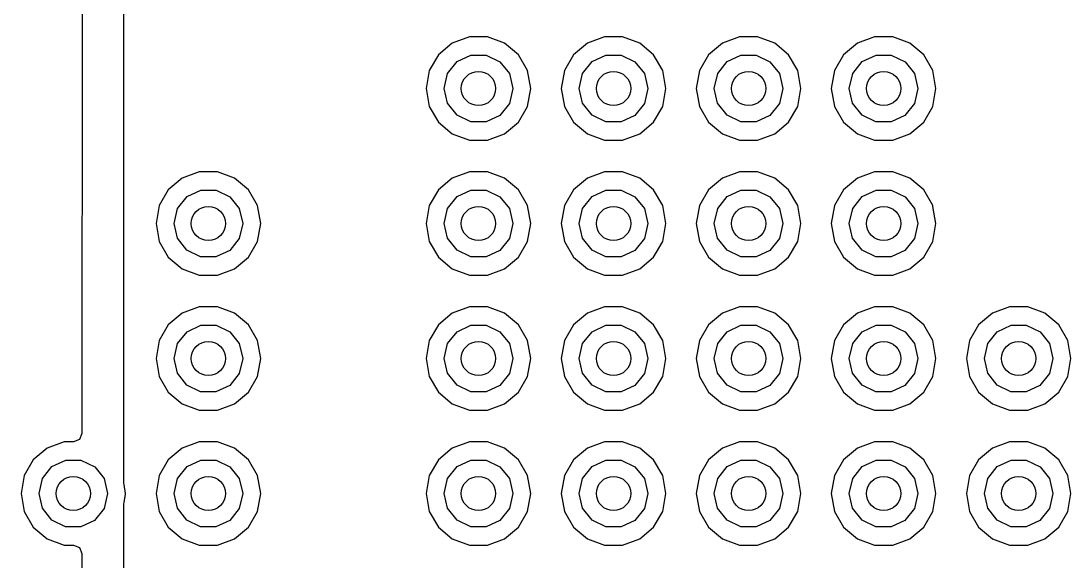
# Model space of a CAD drawing. Extents: x 2.01 to 4.77, y -4.11 to -1.35.
# Drawn here: x 3.3795 to 3.6244, y -2.5374 to -2.4114 of the extents above; entities that cross this region are included whole.
import ezdxf

# ---------------------------------------------------------------- set-up
doc = ezdxf.new("R2010")
doc.units = 0
doc.header["$MEASUREMENT"] = 0
doc.layers.add('BLACK', color=7, linetype='CONTINUOUS')

msp = doc.modelspace()

# ---------------------------------------------------------------- linework, layer by layer
at = {"layer": 'BLACK', "linetype": 'CONTINUOUS'}
for p, q in [((3.40354, -2.51925), (3.40354, -2.14173)), ((3.39379, -2.187), (3.39375, -2.50767)), ((3.48012, -2.4166), (3.47687, -2.41932)), ((3.4841, -2.41515), (3.48012, -2.4166)), ((3.48834, -2.41515), (3.4841, -2.41515)), ((3.49232, -2.4166), (3.48834, -2.41515)), ((3.49557, -2.41932), (3.49232, -2.4166)), ((3.51161, -2.4166), (3.50837, -2.41932)), ((3.5156, -2.41515), (3.51161, -2.4166)), ((3.51984, -2.41515), (3.5156, -2.41515)), ((3.52382, -2.4166), (3.51984, -2.41515)), ((3.52707, -2.41932), (3.52382, -2.4166)), ((3.54311, -2.4166), (3.53986, -2.41932)), ((3.54709, -2.41515), (3.54311, -2.4166)), ((3.55133, -2.41515), (3.54709, -2.41515)), ((3.55532, -2.4166), (3.55133, -2.41515)), ((3.55856, -2.41932), (3.55532, -2.4166)), ((3.57461, -2.4166), (3.57136, -2.41932)), ((3.57859, -2.41515), (3.57461, -2.4166)), ((3.58283, -2.41515), (3.57859, -2.41515)), ((3.58681, -2.4166), (3.58283, -2.41515)), ((3.59006, -2.41932), (3.58681, -2.4166)), ((3.47687, -2.41932), (3.47475, -2.42299)), ((3.48124, -2.4209), (3.48445, -2.41936)), ((3.48445, -2.41936), (3.48801, -2.41937)), ((3.48801, -2.41937), (3.49121, -2.42091)), ((3.49769, -2.42299), (3.49557, -2.41932)), ((3.50837, -2.41932), (3.50625, -2.42299)), ((3.51274, -2.4209), (3.51594, -2.41936)), ((3.51594, -2.41936), (3.5195, -2.41937)), ((3.5195, -2.41937), (3.52271, -2.42091)), ((3.52919, -2.42299), (3.52707, -2.41932)), ((3.53986, -2.41932), (3.53774, -2.42299)), ((3.54423, -2.4209), (3.54744, -2.41936)), ((3.54744, -2.41936), (3.551, -2.41937)), ((3.551, -2.41937), (3.5542, -2.42091)), ((3.56068, -2.42299), (3.55856, -2.41932)), ((3.57136, -2.41932), (3.56924, -2.42299)), ((3.57573, -2.4209), (3.57894, -2.41936)), ((3.57894, -2.41936), (3.58249, -2.41937)), ((3.58249, -2.41937), (3.5857, -2.42091)), ((3.59218, -2.42299), (3.59006, -2.41932)), ((3.47902, -2.42368), (3.48124, -2.4209)), ((3.49121, -2.42091), (3.49343, -2.4237)), ((3.51051, -2.42368), (3.51274, -2.4209)), ((3.52271, -2.42091), (3.52493, -2.4237)), ((3.54201, -2.42368), (3.54423, -2.4209)), ((3.5542, -2.42091), (3.55642, -2.4237)), ((3.57351, -2.42368), (3.57573, -2.4209)), ((3.5857, -2.42091), (3.58792, -2.4237)), ((3.47475, -2.42299), (3.47402, -2.42717)), ((3.47822, -2.42715), (3.47902, -2.42368)), ((3.49343, -2.4237), (3.49422, -2.42717)), ((3.49843, -2.42717), (3.49769, -2.42299)), ((3.50625, -2.42299), (3.50551, -2.42717)), ((3.50972, -2.42715), (3.51051, -2.42368)), ((3.52493, -2.4237), (3.52572, -2.42717)), ((3.52992, -2.42717), (3.52919, -2.42299)), ((3.53774, -2.42299), (3.53701, -2.42717)), ((3.54121, -2.42715), (3.54201, -2.42368)), ((3.55642, -2.4237), (3.55721, -2.42717)), ((3.56142, -2.42717), (3.56068, -2.42299)), ((3.56924, -2.42299), (3.5685, -2.42717)), ((3.57271, -2.42715), (3.57351, -2.42368)), ((3.58792, -2.4237), (3.58871, -2.42717)), ((3.59291, -2.42717), (3.59218, -2.42299)), ((3.47402, -2.42717), (3.47475, -2.43134)), ((3.47901, -2.43062), (3.47822, -2.42715)), ((3.49422, -2.42719), (3.49342, -2.43066)), ((3.49422, -2.42717), (3.49422, -2.42719)), ((3.49769, -2.43134), (3.49843, -2.42717)), ((3.50551, -2.42717), (3.50625, -2.43134)), ((3.5105, -2.43062), (3.50972, -2.42715)), ((3.52572, -2.42719), (3.52491, -2.43066)), ((3.52572, -2.42717), (3.52572, -2.42719)), ((3.52919, -2.43134), (3.52992, -2.42717)), ((3.53701, -2.42717), (3.53774, -2.43134)), ((3.542, -2.43062), (3.54121, -2.42715)), ((3.55721, -2.42719), (3.55641, -2.43066)), ((3.55721, -2.42717), (3.55721, -2.42719)), ((3.56068, -2.43134), (3.56142, -2.42717)), ((3.5685, -2.42717), (3.56924, -2.43134)), ((3.57349, -2.43062), (3.57271, -2.42715)), ((3.58871, -2.42719), (3.58791, -2.43066)), ((3.58871, -2.42717), (3.58871, -2.42719)), ((3.59218, -2.43134), (3.59291, -2.42717)), ((3.47475, -2.43134), (3.47687, -2.43501)), ((3.48122, -2.43341), (3.47901, -2.43062)), ((3.49342, -2.43066), (3.49119, -2.43343)), ((3.49557, -2.43501), (3.49769, -2.43134)), ((3.50625, -2.43134), (3.50837, -2.43501)), ((3.51271, -2.43341), (3.5105, -2.43062)), ((3.52491, -2.43066), (3.52269, -2.43343)), ((3.52707, -2.43501), (3.52919, -2.43134)), ((3.53774, -2.43134), (3.53986, -2.43501)), ((3.54421, -2.43341), (3.542, -2.43062)), ((3.55641, -2.43066), (3.55418, -2.43343)), ((3.55856, -2.43501), (3.56068, -2.43134)), ((3.56924, -2.43134), (3.57136, -2.43501)), ((3.57571, -2.43341), (3.57349, -2.43062)), ((3.58791, -2.43066), (3.58568, -2.43343)), ((3.59006, -2.43501), (3.59218, -2.43134)), ((3.48442, -2.43496), (3.48122, -2.43341)), ((3.49119, -2.43343), (3.48798, -2.43497)), ((3.51592, -2.43496), (3.51271, -2.43341)), ((3.52269, -2.43343), (3.51948, -2.43497)), ((3.54741, -2.43496), (3.54421, -2.43341)), ((3.55418, -2.43343), (3.55097, -2.43497)), ((3.57891, -2.43496), (3.57571, -2.43341)), ((3.58568, -2.43343), (3.58247, -2.43497)), ((3.47687, -2.43501), (3.48012, -2.43774)), ((3.48798, -2.43497), (3.48442, -2.43496)), ((3.49232, -2.43774), (3.49557, -2.43501)), ((3.50837, -2.43501), (3.51161, -2.43774)), ((3.51948, -2.43497), (3.51592, -2.43496)), ((3.52382, -2.43774), (3.52707, -2.43501)), ((3.53986, -2.43501), (3.54311, -2.43774)), ((3.55097, -2.43497), (3.54741, -2.43496)), ((3.55532, -2.43774), (3.55856, -2.43501)), ((3.57136, -2.43501), (3.57461, -2.43774)), ((3.58247, -2.43497), (3.57891, -2.43496)), ((3.58681, -2.43774), (3.59006, -2.43501)), ((3.48012, -2.43774), (3.4841, -2.43919)), ((3.48834, -2.43919), (3.49232, -2.43774)), ((3.51161, -2.43774), (3.5156, -2.43919)), ((3.51984, -2.43919), (3.52382, -2.43774)), ((3.54311, -2.43774), (3.54709, -2.43919)), ((3.55133, -2.43919), (3.55532, -2.43774)), ((3.57461, -2.43774), (3.57859, -2.43919)), ((3.58283, -2.43919), (3.58681, -2.43774)), ((3.4841, -2.43919), (3.48834, -2.43919)), ((3.5156, -2.43919), (3.51984, -2.43919)), ((3.54709, -2.43919), (3.55133, -2.43919)), ((3.57859, -2.43919), (3.58283, -2.43919)), ((3.41713, -2.44809), (3.41388, -2.45082)), ((3.42111, -2.44664), (3.41713, -2.44809)), ((3.42535, -2.44664), (3.42111, -2.44664)), ((3.42933, -2.44809), (3.42535, -2.44664)), ((3.43258, -2.45082), (3.42933, -2.44809)), ((3.48012, -2.44809), (3.47687, -2.45082)), ((3.4841, -2.44664), (3.48012, -2.44809)), ((3.48834, -2.44664), (3.4841, -2.44664)), ((3.49232, -2.44809), (3.48834, -2.44664)), ((3.49557, -2.45082), (3.49232, -2.44809)), ((3.51161, -2.44809), (3.50837, -2.45082)), ((3.5156, -2.44664), (3.51161, -2.44809)), ((3.51984, -2.44664), (3.5156, -2.44664)), ((3.52382, -2.44809), (3.51984, -2.44664)), ((3.52707, -2.45082), (3.52382, -2.44809)), ((3.54311, -2.44809), (3.53986, -2.45082)), ((3.54709, -2.44664), (3.54311, -2.44809)), ((3.55133, -2.44664), (3.54709, -2.44664)), ((3.55532, -2.44809), (3.55133, -2.44664)), ((3.55856, -2.45082), (3.55532, -2.44809)), ((3.57461, -2.44809), (3.57136, -2.45082)), ((3.57859, -2.44664), (3.57461, -2.44809)), ((3.58283, -2.44664), (3.57859, -2.44664)), ((3.58681, -2.44809), (3.58283, -2.44664)), ((3.59006, -2.45082), (3.58681, -2.44809)), ((3.41388, -2.45082), (3.41176, -2.45449)), ((3.41825, -2.4524), (3.42146, -2.45086)), ((3.42146, -2.45086), (3.42501, -2.45086)), ((3.42501, -2.45086), (3.42822, -2.45241)), ((3.4347, -2.45449), (3.43258, -2.45082)), ((3.47687, -2.45082), (3.47475, -2.45449)), ((3.48124, -2.4524), (3.48445, -2.45086)), ((3.48445, -2.45086), (3.48801, -2.45086)), ((3.48801, -2.45086), (3.49121, -2.45241)), ((3.49769, -2.45449), (3.49557, -2.45082)), ((3.50837, -2.45082), (3.50625, -2.45449)), ((3.51274, -2.4524), (3.51594, -2.45086)), ((3.51594, -2.45086), (3.5195, -2.45086)), ((3.5195, -2.45086), (3.52271, -2.45241)), ((3.52919, -2.45449), (3.52707, -2.45082)), ((3.53986, -2.45082), (3.53774, -2.45449)), ((3.54423, -2.4524), (3.54744, -2.45086)), ((3.54744, -2.45086), (3.551, -2.45086)), ((3.551, -2.45086), (3.5542, -2.45241)), ((3.56068, -2.45449), (3.55856, -2.45082)), ((3.57136, -2.45082), (3.56924, -2.45449)), ((3.57573, -2.4524), (3.57894, -2.45086)), ((3.57894, -2.45086), (3.58249, -2.45086)), ((3.58249, -2.45086), (3.5857, -2.45241)), ((3.59218, -2.45449), (3.59006, -2.45082)), ((3.41603, -2.45518), (3.41825, -2.4524)), ((3.42822, -2.45241), (3.43044, -2.45519)), ((3.47902, -2.45518), (3.48124, -2.4524)), ((3.49121, -2.45241), (3.49343, -2.45519)), ((3.51051, -2.45518), (3.51274, -2.4524)), ((3.52271, -2.45241), (3.52493, -2.45519)), ((3.54201, -2.45518), (3.54423, -2.4524)), ((3.5542, -2.45241), (3.55642, -2.45519)), ((3.57351, -2.45518), (3.57573, -2.4524)), ((3.5857, -2.45241), (3.58792, -2.45519)), ((3.41176, -2.45449), (3.41102, -2.45866)), ((3.41523, -2.45865), (3.41603, -2.45518)), ((3.43044, -2.45519), (3.43123, -2.45866)), ((3.43543, -2.45866), (3.4347, -2.45449)), ((3.47475, -2.45449), (3.47402, -2.45866)), ((3.47822, -2.45865), (3.47902, -2.45518)), ((3.49343, -2.45519), (3.49422, -2.45866)), ((3.49843, -2.45866), (3.49769, -2.45449)), ((3.50625, -2.45449), (3.50551, -2.45866)), ((3.50972, -2.45865), (3.51051, -2.45518)), ((3.52493, -2.45519), (3.52572, -2.45866)), ((3.52992, -2.45866), (3.52919, -2.45449)), ((3.53774, -2.45449), (3.53701, -2.45866)), ((3.54121, -2.45865), (3.54201, -2.45518)), ((3.55642, -2.45519), (3.55721, -2.45866)), ((3.56142, -2.45866), (3.56068, -2.45449)), ((3.56924, -2.45449), (3.5685, -2.45866)), ((3.57271, -2.45865), (3.57351, -2.45518)), ((3.58792, -2.45519), (3.58871, -2.45866)), ((3.59222, -2.45472), (3.59218, -2.45449)), ((3.59291, -2.45866), (3.59222, -2.45472)), ((3.41102, -2.45866), (3.41176, -2.46284)), ((3.41601, -2.46212), (3.41523, -2.45865)), ((3.43123, -2.45869), (3.43042, -2.46216)), ((3.43123, -2.45866), (3.43123, -2.45869)), ((3.4347, -2.46284), (3.43543, -2.45866)), ((3.47402, -2.45866), (3.47475, -2.46284)), ((3.47901, -2.46212), (3.47822, -2.45865)), ((3.49422, -2.45869), (3.49342, -2.46216)), ((3.49422, -2.45866), (3.49422, -2.45869)), ((3.49769, -2.46284), (3.49843, -2.45866)), ((3.50551, -2.45866), (3.50625, -2.46284)), ((3.5105, -2.46212), (3.50972, -2.45865)), ((3.52572, -2.45869), (3.52491, -2.46216)), ((3.52572, -2.45866), (3.52572, -2.45869)), ((3.52919, -2.46284), (3.52992, -2.45866)), ((3.53701, -2.45866), (3.53774, -2.46284)), ((3.542, -2.46212), (3.54121, -2.45865)), ((3.55721, -2.45869), (3.55641, -2.46216)), ((3.55721, -2.45866), (3.55721, -2.45869)), ((3.56068, -2.46284), (3.56142, -2.45866)), ((3.5685, -2.45866), (3.56924, -2.46284)), ((3.57349, -2.46212), (3.57271, -2.45865)), ((3.58871, -2.45869), (3.58791, -2.46216)), ((3.58871, -2.45866), (3.58871, -2.45869)), ((3.59218, -2.46284), (3.59291, -2.45866)), ((3.41176, -2.46284), (3.41388, -2.46651)), ((3.41823, -2.4649), (3.41601, -2.46212)), ((3.43042, -2.46216), (3.4282, -2.46493)), ((3.43258, -2.46651), (3.4347, -2.46284)), ((3.47475, -2.46284), (3.47687, -2.46651)), ((3.48122, -2.4649), (3.47901, -2.46212)), ((3.49342, -2.46216), (3.49119, -2.46493)), ((3.49557, -2.46651), (3.49769, -2.46284)), ((3.50625, -2.46284), (3.50837, -2.46651)), ((3.51271, -2.4649), (3.5105, -2.46212)), ((3.52491, -2.46216), (3.52269, -2.46493)), ((3.52707, -2.46651), (3.52919, -2.46284)), ((3.53774, -2.46284), (3.53986, -2.46651)), ((3.54421, -2.4649), (3.542, -2.46212)), ((3.55641, -2.46216), (3.55418, -2.46493)), ((3.55856, -2.46651), (3.56068, -2.46284)), ((3.56924, -2.46284), (3.57136, -2.46651)), ((3.57571, -2.4649), (3.57349, -2.46212)), ((3.58791, -2.46216), (3.58568, -2.46493)), ((3.59006, -2.46651), (3.59218, -2.46284)), ((3.42143, -2.46646), (3.41823, -2.4649)), ((3.4282, -2.46493), (3.42499, -2.46647)), ((3.48442, -2.46646), (3.48122, -2.4649)), ((3.49119, -2.46493), (3.48798, -2.46647)), ((3.51592, -2.46646), (3.51271, -2.4649)), ((3.52269, -2.46493), (3.51948, -2.46647)), ((3.54741, -2.46646), (3.54421, -2.4649)), ((3.55418, -2.46493), (3.55097, -2.46647)), ((3.57891, -2.46646), (3.57571, -2.4649)), ((3.58568, -2.46493), (3.58247, -2.46647)), ((3.41388, -2.46651), (3.41713, -2.46923)), ((3.42499, -2.46647), (3.42143, -2.46646)), ((3.42933, -2.46923), (3.43258, -2.46651)), ((3.47687, -2.46651), (3.48012, -2.46923)), ((3.48798, -2.46647), (3.48442, -2.46646)), ((3.49232, -2.46923), (3.49557, -2.46651)), ((3.50837, -2.46651), (3.51161, -2.46923)), ((3.51948, -2.46647), (3.51592, -2.46646)), ((3.52382, -2.46923), (3.52707, -2.46651)), ((3.53986, -2.46651), (3.54311, -2.46923)), ((3.55097, -2.46647), (3.54741, -2.46646)), ((3.55532, -2.46923), (3.55856, -2.46651)), ((3.57136, -2.46651), (3.57461, -2.46923)), ((3.58247, -2.46647), (3.57891, -2.46646)), ((3.58681, -2.46923), (3.59006, -2.46651)), ((3.41713, -2.46923), (3.42111, -2.47068)), ((3.42111, -2.47068), (3.42535, -2.47068)), ((3.42535, -2.47068), (3.42933, -2.46923)), ((3.48012, -2.46923), (3.4841, -2.47068)), ((3.4841, -2.47068), (3.48834, -2.47068)), ((3.48834, -2.47068), (3.49232, -2.46923)), ((3.51161, -2.46923), (3.5156, -2.47068)), ((3.5156, -2.47068), (3.51984, -2.47068)), ((3.51984, -2.47068), (3.52382, -2.46923)), ((3.54311, -2.46923), (3.54709, -2.47068)), ((3.54709, -2.47068), (3.55133, -2.47068)), ((3.55133, -2.47068), (3.55532, -2.46923)), ((3.57461, -2.46923), (3.57859, -2.47068)), ((3.57859, -2.47068), (3.58283, -2.47068)), ((3.58283, -2.47068), (3.58681, -2.46923)), ((3.42111, -2.47814), (3.41713, -2.47959)), ((3.42535, -2.47814), (3.42111, -2.47814)), ((3.42933, -2.47959), (3.42535, -2.47814)), ((3.4841, -2.47814), (3.48012, -2.47959)), ((3.48834, -2.47814), (3.4841, -2.47814)), ((3.49232, -2.47959), (3.48834, -2.47814)), ((3.5156, -2.47814), (3.51161, -2.47959)), ((3.51984, -2.47814), (3.5156, -2.47814)), ((3.52382, -2.47959), (3.51984, -2.47814)), ((3.54709, -2.47814), (3.54311, -2.47959)), ((3.55133, -2.47814), (3.54709, -2.47814)), ((3.55532, -2.47959), (3.55133, -2.47814)), ((3.57859, -2.47814), (3.57461, -2.47959)), ((3.58283, -2.47814), (3.57859, -2.47814)), ((3.58681, -2.47959), (3.58283, -2.47814)), ((3.61009, -2.47814), (3.6061, -2.47959)), ((3.61432, -2.47814), (3.61009, -2.47814)), ((3.61831, -2.47959), (3.61432, -2.47814)), ((3.41713, -2.47959), (3.41388, -2.48231)), ((3.43258, -2.48231), (3.42933, -2.47959)), ((3.48012, -2.47959), (3.47687, -2.48231)), ((3.49557, -2.48231), (3.49232, -2.47959)), ((3.51161, -2.47959), (3.50837, -2.48231)), ((3.52707, -2.48231), (3.52382, -2.47959)), ((3.54311, -2.47959), (3.53986, -2.48231)), ((3.55856, -2.48231), (3.55532, -2.47959)), ((3.57461, -2.47959), (3.57136, -2.48231)), ((3.59006, -2.48231), (3.58681, -2.47959)), ((3.6061, -2.47959), (3.60286, -2.48231)), ((3.62155, -2.48231), (3.61831, -2.47959)), ((3.41388, -2.48231), (3.41176, -2.48598)), ((3.41825, -2.4839), (3.42146, -2.48236)), ((3.42146, -2.48236), (3.42501, -2.48236)), ((3.42501, -2.48236), (3.42822, -2.48391)), ((3.4347, -2.48598), (3.43258, -2.48231)), ((3.47687, -2.48231), (3.47475, -2.48598)), ((3.48124, -2.4839), (3.48445, -2.48236)), ((3.48445, -2.48236), (3.48801, -2.48236)), ((3.48801, -2.48236), (3.49121, -2.48391)), ((3.49769, -2.48598), (3.49557, -2.48231)), ((3.50837, -2.48231), (3.50625, -2.48598)), ((3.51274, -2.4839), (3.51594, -2.48236)), ((3.51594, -2.48236), (3.5195, -2.48236)), ((3.5195, -2.48236), (3.52271, -2.48391)), ((3.52919, -2.48598), (3.52707, -2.48231)), ((3.53986, -2.48231), (3.53774, -2.48598)), ((3.54423, -2.4839), (3.54744, -2.48236)), ((3.54744, -2.48236), (3.551, -2.48236)), ((3.551, -2.48236), (3.5542, -2.48391)), ((3.56068, -2.48598), (3.55856, -2.48231)), ((3.57136, -2.48231), (3.56924, -2.48598)), ((3.57573, -2.4839), (3.57894, -2.48236)), ((3.57894, -2.48236), (3.58249, -2.48236)), ((3.58249, -2.48236), (3.5857, -2.48391)), ((3.59218, -2.48598), (3.59006, -2.48231)), ((3.60286, -2.48231), (3.60074, -2.48598)), ((3.60722, -2.4839), (3.61043, -2.48236)), ((3.61043, -2.48236), (3.61399, -2.48236)), ((3.61399, -2.48236), (3.6172, -2.48391)), ((3.62367, -2.48598), (3.62155, -2.48231)), ((3.41603, -2.48668), (3.41825, -2.4839)), ((3.42822, -2.48391), (3.43044, -2.48669)), ((3.47902, -2.48668), (3.48124, -2.4839)), ((3.49121, -2.48391), (3.49343, -2.48669)), ((3.51051, -2.48668), (3.51274, -2.4839)), ((3.52271, -2.48391), (3.52493, -2.48669)), ((3.54201, -2.48668), (3.54423, -2.4839)), ((3.5542, -2.48391), (3.55642, -2.48669)), ((3.57351, -2.48668), (3.57573, -2.4839)), ((3.5857, -2.48391), (3.58792, -2.48669)), ((3.605, -2.48668), (3.60722, -2.4839)), ((3.6172, -2.48391), (3.61941, -2.48669)), ((3.41176, -2.48598), (3.41102, -2.49016)), ((3.41523, -2.49014), (3.41603, -2.48668)), ((3.43044, -2.48669), (3.43123, -2.49016)), ((3.43543, -2.49016), (3.4347, -2.48598)), ((3.47475, -2.48598), (3.47402, -2.49016)), ((3.47822, -2.49014), (3.47902, -2.48668)), ((3.49343, -2.48669), (3.49422, -2.49016)), ((3.49843, -2.49016), (3.49769, -2.48598)), ((3.50625, -2.48598), (3.50551, -2.49016)), ((3.50972, -2.49014), (3.51051, -2.48668)), ((3.52493, -2.48669), (3.52572, -2.49016)), ((3.52992, -2.49016), (3.52919, -2.48598)), ((3.53774, -2.48598), (3.53701, -2.49016)), ((3.54121, -2.49014), (3.54201, -2.48668)), ((3.55642, -2.48669), (3.55721, -2.49016)), ((3.56142, -2.49016), (3.56068, -2.48598)), ((3.56924, -2.48598), (3.5685, -2.49016)), ((3.57271, -2.49014), (3.57351, -2.48668)), ((3.58792, -2.48669), (3.58871, -2.49016)), ((3.59291, -2.49016), (3.59218, -2.48598)), ((3.60074, -2.48598), (3.6, -2.49016)), ((3.6042, -2.49014), (3.605, -2.48668)), ((3.61941, -2.48669), (3.6202, -2.49016)), ((3.62441, -2.49016), (3.62367, -2.48598)), ((3.41102, -2.49016), (3.41176, -2.49433)), ((3.41601, -2.49361), (3.41523, -2.49014)), ((3.43123, -2.49019), (3.43042, -2.49365)), ((3.43123, -2.49016), (3.43123, -2.49019)), ((3.4347, -2.49433), (3.43543, -2.49016)), ((3.47402, -2.49016), (3.47475, -2.49433)), ((3.47901, -2.49361), (3.47822, -2.49014)), ((3.49422, -2.49019), (3.49342, -2.49365)), ((3.49422, -2.49016), (3.49422, -2.49019)), ((3.49769, -2.49433), (3.49843, -2.49016)), ((3.50551, -2.49016), (3.50625, -2.49433)), ((3.5105, -2.49361), (3.50972, -2.49014)), ((3.52572, -2.49019), (3.52491, -2.49365)), ((3.52572, -2.49016), (3.52572, -2.49019)), ((3.52919, -2.49433), (3.52992, -2.49016)), ((3.53701, -2.49016), (3.53774, -2.49433)), ((3.542, -2.49361), (3.54121, -2.49014)), ((3.55721, -2.49019), (3.55641, -2.49365)), ((3.55721, -2.49016), (3.55721, -2.49019)), ((3.56068, -2.49433), (3.56142, -2.49016)), ((3.5685, -2.49016), (3.56924, -2.49433)), ((3.57349, -2.49361), (3.57271, -2.49014)), ((3.58871, -2.49019), (3.58791, -2.49365)), ((3.58871, -2.49016), (3.58871, -2.49019)), ((3.59218, -2.49433), (3.59291, -2.49016)), ((3.6, -2.49016), (3.60074, -2.49433)), ((3.60499, -2.49361), (3.6042, -2.49014)), ((3.6202, -2.49019), (3.6194, -2.49365)), ((3.6202, -2.49016), (3.6202, -2.49019)), ((3.62367, -2.49433), (3.62441, -2.49016)), ((3.41176, -2.49433), (3.41388, -2.498)), ((3.41823, -2.4964), (3.41601, -2.49361)), ((3.43042, -2.49365), (3.4282, -2.49643)), ((3.43258, -2.498), (3.4347, -2.49433)), ((3.47475, -2.49433), (3.47687, -2.498)), ((3.48122, -2.4964), (3.47901, -2.49361)), ((3.49342, -2.49365), (3.49119, -2.49643)), ((3.49557, -2.498), (3.49769, -2.49433)), ((3.50625, -2.49433), (3.50837, -2.498)), ((3.51271, -2.4964), (3.5105, -2.49361)), ((3.52491, -2.49365), (3.52269, -2.49643)), ((3.52707, -2.498), (3.52919, -2.49433)), ((3.53774, -2.49433), (3.53986, -2.498)), ((3.54421, -2.4964), (3.542, -2.49361)), ((3.55641, -2.49365), (3.55418, -2.49643)), ((3.55856, -2.498), (3.56068, -2.49433)), ((3.56924, -2.49433), (3.57136, -2.498)), ((3.57571, -2.4964), (3.57349, -2.49361)), ((3.58791, -2.49365), (3.58568, -2.49643)), ((3.59006, -2.498), (3.59218, -2.49433)), ((3.60074, -2.49433), (3.60286, -2.498)), ((3.6072, -2.4964), (3.60499, -2.49361)), ((3.6194, -2.49365), (3.61717, -2.49643)), ((3.62155, -2.498), (3.62367, -2.49433)), ((3.42143, -2.49795), (3.41823, -2.4964)), ((3.4282, -2.49643), (3.42499, -2.49796)), ((3.48442, -2.49795), (3.48122, -2.4964)), ((3.49119, -2.49643), (3.48798, -2.49796)), ((3.51592, -2.49795), (3.51271, -2.4964)), ((3.52269, -2.49643), (3.51948, -2.49796)), ((3.54741, -2.49795), (3.54421, -2.4964)), ((3.55418, -2.49643), (3.55097, -2.49796)), ((3.57891, -2.49795), (3.57571, -2.4964)), ((3.58568, -2.49643), (3.58247, -2.49796)), ((3.61041, -2.49795), (3.6072, -2.4964)), ((3.61717, -2.49643), (3.61396, -2.49796)), ((3.41388, -2.498), (3.41713, -2.50073)), ((3.42499, -2.49796), (3.42143, -2.49795)), ((3.42933, -2.50073), (3.43258, -2.498)), ((3.47687, -2.498), (3.48012, -2.50073)), ((3.48798, -2.49796), (3.48442, -2.49795)), ((3.49232, -2.50073), (3.49557, -2.498)), ((3.50837, -2.498), (3.51161, -2.50073)), ((3.51948, -2.49796), (3.51592, -2.49795)), ((3.52382, -2.50073), (3.52707, -2.498)), ((3.53986, -2.498), (3.54311, -2.50073)), ((3.55097, -2.49796), (3.54741, -2.49795)), ((3.55532, -2.50073), (3.55856, -2.498)), ((3.57136, -2.498), (3.57461, -2.50073)), ((3.58247, -2.49796), (3.57891, -2.49795)), ((3.58681, -2.50073), (3.59006, -2.498)), ((3.60286, -2.498), (3.6061, -2.50073)), ((3.61396, -2.49796), (3.61041, -2.49795)), ((3.61831, -2.50073), (3.62155, -2.498)), ((3.41713, -2.50073), (3.42111, -2.50218)), ((3.42111, -2.50218), (3.42535, -2.50218)), ((3.42535, -2.50218), (3.42933, -2.50073)), ((3.48012, -2.50073), (3.4841, -2.50218)), ((3.4841, -2.50218), (3.48834, -2.50218)), ((3.48834, -2.50218), (3.49232, -2.50073)), ((3.51161, -2.50073), (3.5156, -2.50218)), ((3.5156, -2.50218), (3.51984, -2.50218)), ((3.51984, -2.50218), (3.52382, -2.50073)), ((3.54311, -2.50073), (3.54709, -2.50218)), ((3.54709, -2.50218), (3.55133, -2.50218)), ((3.55133, -2.50218), (3.55532, -2.50073)), ((3.57461, -2.50073), (3.57859, -2.50218)), ((3.57859, -2.50218), (3.58283, -2.50218)), ((3.58283, -2.50218), (3.58681, -2.50073)), ((3.6061, -2.50073), (3.61009, -2.50218)), ((3.61009, -2.50218), (3.61432, -2.50218)), ((3.61432, -2.50218), (3.61831, -2.50073)), ((3.38961, -2.50963), (3.38563, -2.51108)), ((3.39179, -2.50963), (3.38961, -2.50963)), ((3.39318, -2.50906), (3.39179, -2.50963)), ((3.39375, -2.50767), (3.39318, -2.50906)), ((3.42111, -2.50963), (3.41713, -2.51108)), ((3.42535, -2.50963), (3.42111, -2.50963)), ((3.42933, -2.51108), (3.42535, -2.50963)), ((3.4841, -2.50963), (3.48012, -2.51108)), ((3.48834, -2.50963), (3.4841, -2.50963)), ((3.49232, -2.51108), (3.48834, -2.50963)), ((3.5156, -2.50963), (3.51161, -2.51108)), ((3.51984, -2.50963), (3.5156, -2.50963)), ((3.52382, -2.51108), (3.51984, -2.50963)), ((3.54709, -2.50963), (3.54311, -2.51108)), ((3.55133, -2.50963), (3.54709, -2.50963)), ((3.55532, -2.51108), (3.55133, -2.50963)), ((3.57859, -2.50963), (3.57461, -2.51108)), ((3.58283, -2.50963), (3.57859, -2.50963)), ((3.58681, -2.51108), (3.58283, -2.50963)), ((3.61009, -2.50963), (3.6061, -2.51108)), ((3.61432, -2.50963), (3.61009, -2.50963)), ((3.61831, -2.51108), (3.61432, -2.50963)), ((3.38563, -2.51108), (3.38238, -2.51381)), ((3.41713, -2.51108), (3.41388, -2.51381)), ((3.43258, -2.51381), (3.42933, -2.51108)), ((3.48012, -2.51108), (3.47687, -2.51381)), ((3.49557, -2.51381), (3.49232, -2.51108)), ((3.51161, -2.51108), (3.50837, -2.51381)), ((3.52707, -2.51381), (3.52382, -2.51108)), ((3.54311, -2.51108), (3.53986, -2.51381)), ((3.55856, -2.51381), (3.55532, -2.51108)), ((3.57461, -2.51108), (3.57136, -2.51381)), ((3.59006, -2.51381), (3.58681, -2.51108)), ((3.6061, -2.51108), (3.60286, -2.51381)), ((3.62155, -2.51381), (3.61831, -2.51108)), ((3.38238, -2.51381), (3.38026, -2.51748)), ((3.38675, -2.51539), (3.38996, -2.51385)), ((3.38996, -2.51385), (3.39352, -2.51386)), ((3.39352, -2.51386), (3.39672, -2.5154)), ((3.41388, -2.51381), (3.41176, -2.51748)), ((3.41825, -2.51539), (3.42146, -2.51385)), ((3.42146, -2.51385), (3.42501, -2.51386)), ((3.42501, -2.51386), (3.42822, -2.5154)), ((3.4347, -2.51748), (3.43258, -2.51381)), ((3.47687, -2.51381), (3.47475, -2.51748)), ((3.48124, -2.51539), (3.48445, -2.51385)), ((3.48445, -2.51385), (3.48801, -2.51386)), ((3.48801, -2.51386), (3.49121, -2.5154)), ((3.49769, -2.51748), (3.49557, -2.51381)), ((3.50837, -2.51381), (3.50625, -2.51748)), ((3.51274, -2.51539), (3.51594, -2.51385)), ((3.51594, -2.51385), (3.5195, -2.51386)), ((3.5195, -2.51386), (3.52271, -2.5154)), ((3.52919, -2.51748), (3.52707, -2.51381)), ((3.53986, -2.51381), (3.53774, -2.51748)), ((3.54423, -2.51539), (3.54744, -2.51385)), ((3.54744, -2.51385), (3.551, -2.51386)), ((3.551, -2.51386), (3.5542, -2.5154)), ((3.56068, -2.51748), (3.55856, -2.51381)), ((3.57136, -2.51381), (3.56924, -2.51748)), ((3.57573, -2.51539), (3.57894, -2.51385)), ((3.57894, -2.51385), (3.58249, -2.51386)), ((3.58249, -2.51386), (3.5857, -2.5154)), ((3.59218, -2.51748), (3.59006, -2.51381)), ((3.60286, -2.51381), (3.60074, -2.51748)), ((3.60722, -2.51539), (3.61043, -2.51385)), ((3.61043, -2.51385), (3.61399, -2.51386)), ((3.61399, -2.51386), (3.6172, -2.5154)), ((3.62367, -2.51748), (3.62155, -2.51381)), ((3.38453, -2.51817), (3.38675, -2.51539)), ((3.39672, -2.5154), (3.39894, -2.51818)), ((3.41603, -2.51817), (3.41825, -2.51539)), ((3.42822, -2.5154), (3.43044, -2.51818)), ((3.47902, -2.51817), (3.48124, -2.51539)), ((3.49121, -2.5154), (3.49343, -2.51818)), ((3.51051, -2.51817), (3.51274, -2.51539)), ((3.52271, -2.5154), (3.52493, -2.51818)), ((3.54201, -2.51817), (3.54423, -2.51539)), ((3.5542, -2.5154), (3.55642, -2.51818)), ((3.57351, -2.51817), (3.57573, -2.51539)), ((3.5857, -2.5154), (3.58792, -2.51818)), ((3.605, -2.51817), (3.60722, -2.51539)), ((3.6172, -2.5154), (3.61941, -2.51818)), ((3.38026, -2.51748), (3.37953, -2.52165)), ((3.38373, -2.52164), (3.38453, -2.51817)), ((3.39894, -2.51818), (3.39973, -2.52165)), ((3.40357, -2.51959), (3.40354, -2.51925)), ((3.40394, -2.52165), (3.40357, -2.51959)), ((3.41176, -2.51748), (3.41102, -2.52165)), ((3.41523, -2.52164), (3.41603, -2.51817)), ((3.43044, -2.51818), (3.43123, -2.52165)), ((3.43543, -2.52165), (3.4347, -2.51748)), ((3.47475, -2.51748), (3.47402, -2.52165)), ((3.47822, -2.52164), (3.47902, -2.51817)), ((3.49343, -2.51818), (3.49422, -2.52165)), ((3.49843, -2.52165), (3.49769, -2.51748)), ((3.50625, -2.51748), (3.50551, -2.52165)), ((3.50972, -2.52164), (3.51051, -2.51817)), ((3.52493, -2.51818), (3.52572, -2.52165)), ((3.52992, -2.52165), (3.52919, -2.51748)), ((3.53774, -2.51748), (3.53701, -2.52165)), ((3.54121, -2.52164), (3.54201, -2.51817)), ((3.55642, -2.51818), (3.55721, -2.52165)), ((3.56142, -2.52165), (3.56068, -2.51748)), ((3.56924, -2.51748), (3.5685, -2.52165)), ((3.57271, -2.52164), (3.57351, -2.51817)), ((3.58792, -2.51818), (3.58871, -2.52165)), ((3.59291, -2.52165), (3.59218, -2.51748)), ((3.60074, -2.51748), (3.6, -2.52165)), ((3.6042, -2.52164), (3.605, -2.51817)), ((3.61941, -2.51818), (3.6202, -2.52165)), ((3.62441, -2.52165), (3.62367, -2.51748)), ((3.37953, -2.52165), (3.38026, -2.52583)), ((3.38452, -2.52511), (3.38373, -2.52164)), ((3.39973, -2.52168), (3.39893, -2.52515)), ((3.39973, -2.52165), (3.39973, -2.52168)), ((3.40357, -2.52372), (3.40391, -2.52182)), ((3.40391, -2.52182), (3.40394, -2.52165)), ((3.41102, -2.52165), (3.41176, -2.52583)), ((3.41601, -2.52511), (3.41523, -2.52164)), ((3.43123, -2.52168), (3.43042, -2.52515)), ((3.43123, -2.52165), (3.43123, -2.52168)), ((3.4347, -2.52583), (3.43543, -2.52165)), ((3.47402, -2.52165), (3.47475, -2.52583)), ((3.47901, -2.52511), (3.47822, -2.52164)), ((3.49422, -2.52168), (3.49342, -2.52515)), ((3.49422, -2.52165), (3.49422, -2.52168)), ((3.49769, -2.52583), (3.49843, -2.52165)), ((3.50551, -2.52165), (3.50625, -2.52583)), ((3.5105, -2.52511), (3.50972, -2.52164)), ((3.52572, -2.52168), (3.52491, -2.52515)), ((3.52572, -2.52165), (3.52572, -2.52168)), ((3.52919, -2.52583), (3.52992, -2.52165)), ((3.53701, -2.52165), (3.53774, -2.52583)), ((3.542, -2.52511), (3.54121, -2.52164)), ((3.55721, -2.52168), (3.55641, -2.52515)), ((3.55721, -2.52165), (3.55721, -2.52168)), ((3.56068, -2.52583), (3.56142, -2.52165)), ((3.5685, -2.52165), (3.56924, -2.52583)), ((3.57349, -2.52511), (3.57271, -2.52164)), ((3.58871, -2.52168), (3.58791, -2.52515)), ((3.58871, -2.52165), (3.58871, -2.52168)), ((3.59218, -2.52583), (3.59291, -2.52165)), ((3.6, -2.52165), (3.60074, -2.52583)), ((3.60499, -2.52511), (3.6042, -2.52164)), ((3.6202, -2.52168), (3.6194, -2.52515)), ((3.6202, -2.52165), (3.6202, -2.52168)), ((3.62367, -2.52583), (3.62441, -2.52165)), ((3.40354, -2.52406), (3.40357, -2.52372)), ((3.40354, -2.55074), (3.40354, -2.52406)), ((3.38026, -2.52583), (3.38238, -2.5295)), ((3.38673, -2.5279), (3.38452, -2.52511)), ((3.39893, -2.52515), (3.3967, -2.52792)), ((3.41176, -2.52583), (3.41388, -2.5295)), ((3.41823, -2.5279), (3.41601, -2.52511)), ((3.43042, -2.52515), (3.4282, -2.52792)), ((3.43258, -2.5295), (3.4347, -2.52583)), ((3.47475, -2.52583), (3.47687, -2.5295)), ((3.48122, -2.5279), (3.47901, -2.52511)), ((3.49342, -2.52515), (3.49119, -2.52792)), ((3.49557, -2.5295), (3.49769, -2.52583)), ((3.50625, -2.52583), (3.50837, -2.5295)), ((3.51271, -2.5279), (3.5105, -2.52511)), ((3.52491, -2.52515), (3.52269, -2.52792)), ((3.52707, -2.5295), (3.52919, -2.52583)), ((3.53774, -2.52583), (3.53986, -2.5295)), ((3.54421, -2.5279), (3.542, -2.52511)), ((3.55641, -2.52515), (3.55418, -2.52792)), ((3.55856, -2.5295), (3.56068, -2.52583)), ((3.56924, -2.52583), (3.57136, -2.5295)), ((3.57571, -2.5279), (3.57349, -2.52511)), ((3.58791, -2.52515), (3.58568, -2.52792)), ((3.59006, -2.5295), (3.59218, -2.52583)), ((3.60074, -2.52583), (3.60286, -2.5295)), ((3.6072, -2.5279), (3.60499, -2.52511)), ((3.6194, -2.52515), (3.61717, -2.52792)), ((3.62155, -2.5295), (3.62367, -2.52583)), ((3.38238, -2.5295), (3.38563, -2.53222)), ((3.38993, -2.52945), (3.38673, -2.5279)), ((3.39349, -2.52946), (3.38993, -2.52945)), ((3.3967, -2.52792), (3.39349, -2.52946)), ((3.41388, -2.5295), (3.41713, -2.53222)), ((3.42143, -2.52945), (3.41823, -2.5279)), ((3.42499, -2.52946), (3.42143, -2.52945)), ((3.4282, -2.52792), (3.42499, -2.52946)), ((3.42933, -2.53222), (3.43258, -2.5295)), ((3.47687, -2.5295), (3.48012, -2.53222)), ((3.48442, -2.52945), (3.48122, -2.5279)), ((3.48798, -2.52946), (3.48442, -2.52945)), ((3.49119, -2.52792), (3.48798, -2.52946)), ((3.49232, -2.53222), (3.49557, -2.5295)), ((3.50837, -2.5295), (3.51161, -2.53222)), ((3.51592, -2.52945), (3.51271, -2.5279)), ((3.51948, -2.52946), (3.51592, -2.52945)), ((3.52269, -2.52792), (3.51948, -2.52946)), ((3.52382, -2.53222), (3.52707, -2.5295)), ((3.53986, -2.5295), (3.54311, -2.53222)), ((3.54741, -2.52945), (3.54421, -2.5279)), ((3.55097, -2.52946), (3.54741, -2.52945)), ((3.55418, -2.52792), (3.55097, -2.52946)), ((3.55532, -2.53222), (3.55856, -2.5295)), ((3.57136, -2.5295), (3.57461, -2.53222)), ((3.57891, -2.52945), (3.57571, -2.5279)), ((3.58247, -2.52946), (3.57891, -2.52945)), ((3.58568, -2.52792), (3.58247, -2.52946)), ((3.58681, -2.53222), (3.59006, -2.5295)), ((3.60286, -2.5295), (3.6061, -2.53222)), ((3.61041, -2.52945), (3.6072, -2.5279)), ((3.61396, -2.52946), (3.61041, -2.52945)), ((3.61717, -2.52792), (3.61396, -2.52946)), ((3.61831, -2.53222), (3.62155, -2.5295)), ((3.38563, -2.53222), (3.38961, -2.53367)), ((3.38961, -2.53367), (3.39179, -2.53367)), ((3.39179, -2.53367), (3.39317, -2.53425)), ((3.39317, -2.53425), (3.39375, -2.53563)), ((3.41713, -2.53222), (3.42111, -2.53367)), ((3.42111, -2.53367), (3.42535, -2.53367)), ((3.42535, -2.53367), (3.42933, -2.53222)), ((3.48012, -2.53222), (3.4841, -2.53367)), ((3.4841, -2.53367), (3.48834, -2.53367)), ((3.48834, -2.53367), (3.49232, -2.53222)), ((3.51161, -2.53222), (3.5156, -2.53367)), ((3.5156, -2.53367), (3.51984, -2.53367)), ((3.51984, -2.53367), (3.52382, -2.53222)), ((3.54311, -2.53222), (3.54709, -2.53367)), ((3.54709, -2.53367), (3.55133, -2.53367)), ((3.55133, -2.53367), (3.55532, -2.53222)), ((3.57461, -2.53222), (3.57859, -2.53367)), ((3.57859, -2.53367), (3.58283, -2.53367)), ((3.58283, -2.53367), (3.58681, -2.53222)), ((3.6061, -2.53222), (3.61009, -2.53367)), ((3.61009, -2.53367), (3.61432, -2.53367)), ((3.61432, -2.53367), (3.61831, -2.53222)), ((3.39375, -2.53563), (3.39375, -2.53917))]:
    msp.add_line(p, q, dxfattribs=at)
at = {"layer": 'BLACK'}
for centre in [(3.48622, -2.42717), (3.51772, -2.42717), (3.54921, -2.42717), (3.58071, -2.42717), (3.42323, -2.45866), (3.48622, -2.45866), (3.51772, -2.45866), (3.54921, -2.45866), (3.58071, -2.45866), (3.42323, -2.49016), (3.48622, -2.49016), (3.51772, -2.49016), (3.54921, -2.49016), (3.58071, -2.49016), (3.6122, -2.49016), (3.39173, -2.52165), (3.42323, -2.52165), (3.48622, -2.52165), (3.51772, -2.52165), (3.54921, -2.52165), (3.58071, -2.52165), (3.6122, -2.52165)]:
    msp.add_circle(centre, 0.004, dxfattribs=at)

doc.saveas('drawing.dxf')
